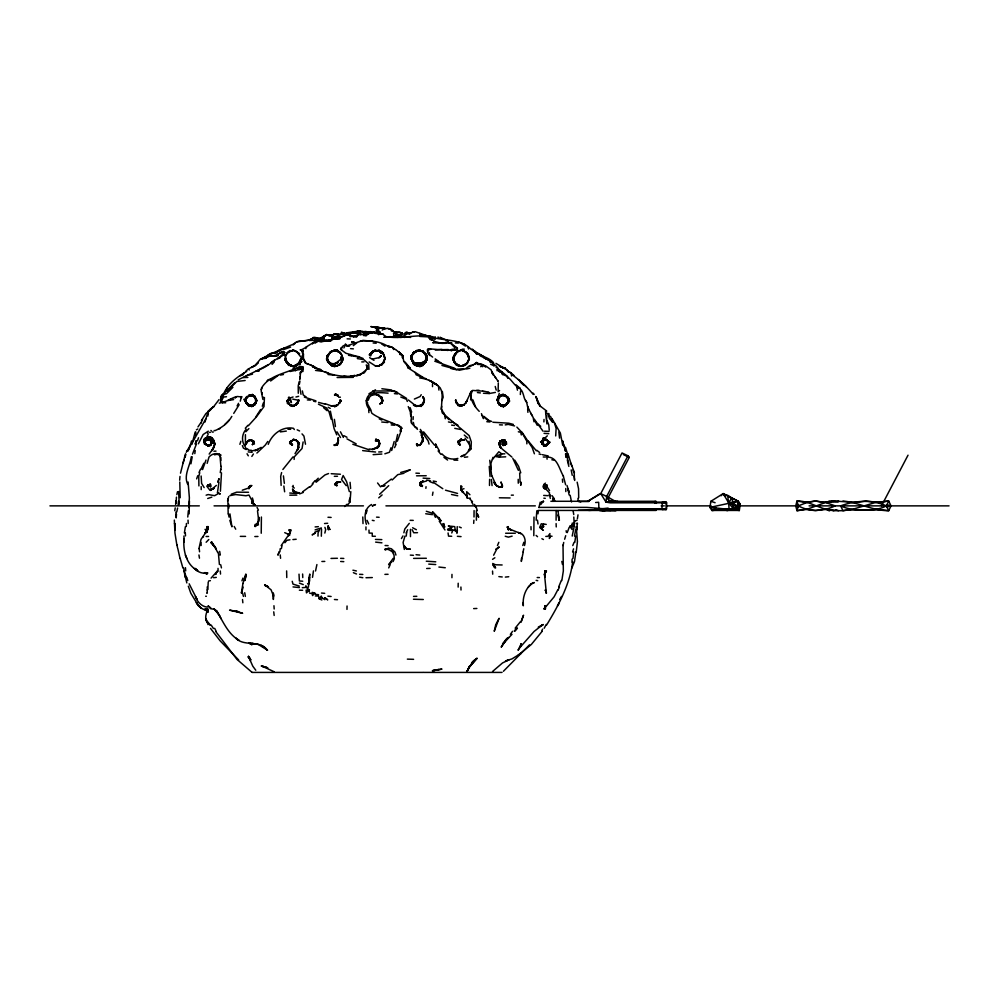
<?xml version="1.0" encoding="UTF-8"?>
<svg xmlns="http://www.w3.org/2000/svg" width="999" height="999" viewBox="0 0 999 999"><rect width="100%" height="100%" fill="white"/><g stroke="black" fill="none" stroke-linecap="round" stroke-linejoin="round"><path stroke-width="1.5" d="M378.109 327.572L377.023 327.385L378.421 329.52L377.797 330.844L378.796 330.407L378.421 329.52L375.661 327.285L384.965 328.309L370.841 326.586L384.952 328.359L382.217 330.082M175.899 512L176.224 517.869L176.461 514.11M189.148 513.861L189.423 500.974M384.952 328.359L384.952 329.008L387.187 328.284L389.822 328.796L393.119 330.981L389.822 328.796M489.747 460.252L491.695 475.949M281.131 485.414L280.694 476.361L281.606 472.577M521.503 558.266L521.316 561.413L523.264 551.947M523.289 602.547L523.301 605.781C522.277 596.94 526.198 585.751 534.328 582.517L530.806 583.866M201.136 476.011L201.611 483.404L204.158 487.587M220.592 398.539L221.541 395.254L223.501 393.831M556.193 510.551L556.093 520.217M178.596 491.52L179.258 504.333M427.56 351.636L427.584 349.475L427.847 353.059L429.857 355.569M520.754 482.23L520.716 485.364L520.841 482.155M565.958 456.793L565.983 453.658M300.087 378.671L300.499 372.19L302.472 369.505L302.822 366.82L299.887 366.408C287.3 373.326 269.693 374.5 261.563 387.924L261.201 391.121L262.874 399.388M302.472 369.505L302.672 371.69L302.822 366.82M458.154 587.112L458.191 583.241M367.245 365.209L367.395 368.881L359.965 374.987C344.18 378.509 326.511 374.937 313.486 366.196L305.432 363.062L304.308 359.94L303.421 359.69L303.084 356.181L303.434 359.365M417.482 429.37L411.451 423.164L411.226 414.323L408.266 406.593M451.935 577.709L451.973 574.375M207.829 589.497L208.229 582.03M231.094 521.266L231.905 526.81L229.82 520.329M432.505 386.638L432.542 383.828M220.866 460.464L220.904 457.53M346.978 609.39L347.053 605.993M575.886 551.96L574.5 561.613L571.715 568.281M183.928 536.001L184.216 542.32L183.966 539.148C182.979 550.774 186.413 565.184 197.752 570.616L194.405 568.518L197.415 570.941L195.292 568.406C197.74 572.652 203.097 573.876 207.617 572.814L204.308 573.089L207.692 573.201M317.994 536.126L318.082 532.742L319.767 529.495M397.352 441.196L401.074 430.956L400.799 428.721L402.11 428.209C393.094 421.753 381.019 420.142 371.84 413.249L370.979 410.801C366.084 407.305 364.51 399.937 368.768 395.304C374.5 391.758 381.68 392.644 388.099 393.169M474.013 516.995L474.075 510.576M179.982 476.436L179.67 480.207M284.727 532.654L287.625 533.953L288.324 536.251L290.022 533.016L290.172 529.657L290.297 533.041L289.048 529.657L290.347 532.942M176.036 503.484L176.436 497.165M273.651 593.881L273.351 599.45L273.164 592.857L273.601 596.278L271.079 589.822L264.66 584.79L268.469 586.863L264.66 585.289L267.145 586.201M401.486 354.657L398.439 351.611L402.535 355.432L403.171 358.279L402.922 355.557L399.712 354.333L399.762 352.884L396.69 350.374M534.003 517.045L533.803 535.701M286.626 570.916L286.763 577.534M413.099 419.518L413.199 416.683M546.653 418.481L546.74 416.034M493.031 457.292L490.996 463.199L490.821 469.493M571.99 562.237L572.115 559.103M287.662 399.95L287.512 403.608L287.662 400.037L288.087 403.696L287.512 400.199L289.086 404.17L287.225 400.462L289.31 404.133L292.695 406.393L289.31 404.133L286.725 400.749L289.385 404.195L292.944 405.969L289.698 404.595L293.082 405.731L296.628 404.595L293.306 405.731L296.84 404.046L293.481 405.944L296.99 403.621L293.768 406.318L299.001 400.349L297.427 403.346L298.701 400.062L297.952 403.146L298.576 399.887M520.104 482.392L519.68 473.076M261.226 533.254L261.401 517.02M294.131 459.428L294.23 456.905L302.048 448.514L303.122 441.933M574.487 479.732L574.25 473.563L573.064 469.992M186.289 526.498L186.426 523.464M285.514 355.169L285.377 360.664M543.906 421.915L544.018 419.468M578.009 514.847L577.372 518.793M578.696 497.839L578.558 488.723L577.16 482.155M498.301 382.942L498.126 391.608L499.575 390.534M187.762 517.02L188.374 510.701M410.489 536.625L410.427 529.308M489.485 485.452L489.622 479.308M217.495 492.495L220.03 493.931L217.495 492.495L218.968 482.055M563.011 544.967L563.336 570.928L561.838 580.594M207.193 531.893L207.667 526.56L207.23 531.893M476.398 520.192L476.423 510.539M508.166 401.985L508.066 397.702M302.422 353.334L303.047 350.936L300.162 349.837L301.223 349.987L303.446 354.108L303.421 359.69M346.978 345.779L349.687 345.741L347.103 345.929L345.367 344.056L346.978 345.779L354.17 343.394L354.245 342.332L351.648 341.845L354.245 342.332M473.688 523.389L473.888 520.192M461.138 456.668L464.423 455.544L471.029 448.801L471.316 441.883L469.155 435.589L442.282 412.924C439.822 404.645 444.592 395.629 440.184 387.887C435.064 382.155 427.26 378.883 419.667 377.934M666.196 509.602L661.9 508.916L662.349 502.122L666.633 502.809L666.196 509.602L598.901 509.115L598.676 502.297L595.629 502.509M508.166 402.023L507.542 396.566L508.329 399.675L507.355 397.577M536.126 520.179L536.825 510.776M572.714 561.788C569.805 584.552 558.453 605.581 546.665 624.912M298.276 393.281L298.214 385.939L299.213 381.593M520.329 394.53L520.566 391.059M242.919 583.616L241.383 593.069L243.157 587.125M175.624 504.32L175.899 500.786M240.272 401.186L241.458 396.653L239.485 396.74M219.418 564.547L218.569 555.132M577.035 529.757L576.273 526.56L577.447 541.92M492.07 485.601L491.371 479.433M279.907 551.81L280.195 548.713M300.324 374.163L300.499 372.19M441.92 365.447L459.378 370.229L465.434 368.906L469.318 365.896L472.939 365.234L476.623 362.337L477.722 364.448L482.017 364.46L486.251 366.246L491.171 369.917L492.345 373.651M178.134 504.545L178.459 501.223M188.212 450.874L189.947 445.242L191.633 444.33M544.005 487.412L544.205 485.289L545.142 488.399L543.906 485.202L546.028 488.124L546.778 487.512M573.801 517.032L574.325 525.749L572.215 536.051M336.163 485.452L336.513 482.117L335.851 485.327L337.15 482.042L335.327 485.189L337.45 482.367L340.634 481.88L337.475 482.529L334.628 484.677L337.45 482.367L340.609 482.13M574.712 480.469L574.375 478.196M312.525 577.322L313.449 570.904M406.256 536.101L406.655 532.392M188.898 507.542L189.373 497.739L188.099 482.03M185.389 526.623L184.403 532.904M309.19 591.758L309.378 589.972L306.381 587.424L305.856 585.689M425.874 488.336L426.049 486.713M456.406 352.397L453.059 358.703L453.758 356.556L453.783 361.975L453.421 358.816L454.333 362.137L452.797 358.978L456.78 365.447L454.582 362.375L457.38 365.159L455.332 363.624L460.976 366.171L457.729 365.434L461.063 366.096L464.235 365.447L461.001 366.059L457.667 365.247L460.926 366.283L455.482 363.948L457.629 365.159M227.56 501.061L228.734 496.54M569.205 527.322L567.207 532.629M493.444 363.336L493.531 362.649C488.061 356.406 478.896 356.343 473.039 350.449L484.128 356.793M576.248 551.885L577.36 542.407M179.783 482.005L180.195 497.739M198.951 548.663L201.024 539.348L207.417 530.244L204.907 533.329L207.342 529.994L208.204 526.573L206.855 531.93M220.866 469.53L221.266 466.396M576.485 529.857L576.898 526.723M573.001 558.391L573.726 551.985M426.448 360.689L426.86 355.307L426.186 361.85L426.273 354.97M576.535 529.645L577.459 523.214M194.817 453.633L195.242 450.499M575.661 536.126L574.787 542.432M191.983 443.918L195.217 432.018M394.18 441.521L391.683 450.499M411.526 422.677L411.226 420.005M409.665 334.116L405.969 332.592L408.516 333.429L415.172 331.68L426.823 335.739L432.579 338.786L432.53 336.75L419.742 334.353M555.681 435.914L556.118 428.471L554.395 422.739L551.985 418.531L552.559 422.14L549.6 418.693L547.539 413.424L545.679 413.174L546.915 423.938M456.918 533.466L457.392 530.107M195.467 435.027L195.904 432.067M261.376 358.753L269.967 356.044L275.811 355.806L281.056 352.397L284.265 352.123L284.315 354.707C275.175 358.416 268.269 366.87 258.753 369.78L238.224 379.782M549.25 430.144L548.763 424.85L546.64 419.792M479.995 355.656L492.382 362.162L494.33 364.822L494.043 365.784L490.584 364.223M359.902 331.281L362.874 331.506L362.687 332.742L363.486 331.693L365.971 331.418L368.319 332.867L370.242 332.729L370.629 331.581L368.319 332.867C359.453 330.007 349.363 332.068 340.709 334.503L337.55 334.99L333.966 334.053L331.93 335.627L328.908 335.676L329.82 334.69L332.992 334.977L333.966 334.053M402.797 356.069L402.497 357.942L402.048 354.707L400.124 353.459L399.712 354.333M537.937 513.861L538.411 510.726M220.255 472.589L220.754 469.368M315.547 570.978L316.908 564.56M574.5 536.126L575.636 529.67M207.155 463.361L208.991 457.043C211.863 453.571 217.195 452.372 220.954 455.082L220.08 456.568L220.866 466.183M709.927 507.392L710.888 501.286L723.151 493.618L738.348 501.286L740.271 504.333L739.31 510.439L711.862 510.439L709.927 507.392L738.348 501.286L739.31 510.439L709.927 507.392L715.796 507.767M735.764 504.732L737.387 507.392L733.391 508.916L711.862 510.439L733.391 508.916L739.31 510.439L737.387 507.392L738.348 501.286L723.151 493.618L721.091 495.766M192.22 456.83L190.921 463.836M174.763 510.701L175.225 507.867M227.834 498.801L228.184 513.961M262.075 392.52L261.713 394.318M543.893 488.474L544.418 485.264L543.231 487.512M245.579 577.347L245.067 580.444L245.704 574.225L245.454 577.385L246.029 574.35L243.781 580.407M453.708 356.568L453.346 358.703L454.308 355.532L452.872 358.716L458.216 350.424M304.47 361.65L303.371 358.778M432.455 495.292L432.992 492.107M524.525 545.516C526.311 540.397 524.425 533.466 518.394 532.517L520.879 533.616L508.241 528.533L511.65 530.394L507.192 527.135L508.678 529.408L507.405 526.748L508.541 529.782L508.016 526.598L508.279 529.782M538.936 507.604L540.209 502.122M246.453 396.553L245.904 403.159L246.254 397.614M245.404 434.665L245.454 445.329M321.528 529.145L321.328 536.213M290.259 397.989L289.835 400.324L291.433 402.572L290.259 397.989L293.069 396.965M305.819 348.639L306.106 347.053L317.058 340.259L315.559 342.694L313.636 342.57L312.45 343.631M223.177 402.098L220.891 401.935L220.742 399.7C221.641 406.581 233.828 395.242 238.636 396.615M563.124 545.529L563.711 542.432M299.363 384.24L299.95 381.181M457.242 526.61L457.067 531.967M508.316 399.85L507.367 403.371L508.853 400.212L507.055 403.696L509.702 400.986L503.196 407.043L505.969 404.645L502.647 406.431L505.656 404.995L502.372 405.981L505.506 405.357L498.938 404.72L505.432 405.544L502.297 405.856L505.531 405.169L502.422 406.268L507.767 403.109L505.906 404.782L509.403 400.674M340.209 399.825L339.535 403.234L340.359 399.95L339.248 403.309L340.746 400.149L338.986 403.596L341.371 400.587L337.887 404.67L334.54 406.818L337.737 404.87L334.478 406.256L337.625 405.307L331.218 405.819L324.937 403.633M206.718 413.161L207.605 412.15M574.325 525.749L569.68 526.086L572.04 529.458L572.115 525.949L575.486 520.704L577.072 520.292M281.381 548.676L281.993 545.604M279.47 357.018L279.895 357.692L277.71 358.666L279.895 357.692L284.852 352.472L283.903 352.647M301.973 358.216L302.46 355.819M180.507 473.164L185.364 454.046M426.536 360.602L427.023 358.254L425.874 361.663M441.058 409.315L441.683 406.306M410.939 357.717L413.961 352.285L411.863 355.532L411.151 358.916L411.551 355.544L411.513 358.928L411.138 356.718L413.411 362.137L411.326 358.978L413.399 361.9L416.483 363.836L413.361 362.337L419.842 363.886L413.399 362.625L419.892 363.661L416.683 363.511L423.364 362.587L420.055 363.461M200.949 423.264L202.51 419.28M453.883 356.543L453.833 360.889L453.259 358.803L454.42 362.1L453.022 358.941L456.968 365.322L454.52 362.425L457.292 365.272L454.395 362.662L460.864 366.483M207.48 413.124L208.416 412.962L208.079 413.911L208.454 411.213L213.823 406.456L219.031 399.6M332.018 338.449L333.416 336.888L339.373 336.813L336.064 336.675L332.018 338.449L331.93 335.627L326.548 334.54L324.113 336.139L322.277 338.986L324.3 337.512L318.669 340.209L309.215 340.484M495.716 624.812L494.243 631.293L499.088 618.306L496.141 623.838M223.339 394.468C227.472 384.128 237.225 376.798 246.728 371.416M397.627 434.478L395.342 444.48M367.744 400.062L368.306 397.465M497.989 398.751L499.075 396.64L498.114 403.196L497.502 399.962L498.638 403.309L497.102 400.062L501.273 406.456L498.901 403.346L501.773 406.081L498.763 403.559L501.985 405.731L498.801 404.383L502.11 405.532L498.901 403.471L501.698 406.356L497.677 401.298M176.86 494.592L177.485 491.758M176.748 512.012L177.61 508.054M300.799 358.678L300.075 362.013L300.799 358.753L299.737 362.1L297.103 365.309L299.887 362.325L296.815 365.06L300.512 362.712L293.244 366.221L296.466 365.209L294.33 366.021L299.7 362.587L296.74 365.147L299.475 362.1L297.202 365.234L300.911 359.515M315.135 340.284L315.534 338.436L314.41 337.312L319.955 338.499L323.039 337.487L324.163 338.162M290.085 533.129L290.834 529.732L289.897 533.266M341.596 356.044L340.771 359.79L341.783 356.006L340.559 359.49L334.64 364.011L337.837 362.387L334.553 363.911L337.587 362.974L331.069 364.073L334.253 364.048L328.683 362.712L331.006 363.723L327.335 359.865M189.872 447.252L191.521 440.909M302.297 355.594L303.446 354.108M341.558 347.49L340.609 349.488L342.919 346.054L345.816 344.667M221.478 472.827L220.404 491.246M188.861 449.275L189.335 447.215M523.039 551.96L523.776 548.763M324.85 533.079L325.674 529.57L324.9 527.36M185.115 457.442L185.889 454.183M399.612 334.578L405.107 333.766L405.382 332.655L406.93 332.48L409.877 333.616M482.554 391.121L472.552 390.422C468.294 397.689 474.125 406.143 479.233 411.326M191.296 456.755C190.147 465.846 183.217 475.499 187.824 484.49M183.154 463.049L183.916 460.027M251.448 367.27L254.97 365.622L258.341 362.475L255.207 365.422L251.586 367.407L255.207 365.422L260.552 358.953L265.934 358.291L266.184 357.292L269.88 355.394L274.35 355.944M327.784 355.382L326.96 358.703L327.16 355.482L327.697 362.2L327.397 355.457L326.623 358.753L330.419 351.96L327.797 355.194L330.669 352.073L334.178 350.287L330.956 351.835L337.537 350.112L334.29 350.512L337.6 350.674L340.622 352.784L334.265 350.125L337.6 350.674L340.397 352.784L342.12 355.769M403.858 532.792L404.807 528.995L409.29 523.351M191.671 443.781L205.906 418.668L208.267 411.513M205.045 422.003L205.906 418.668M349.9 498.064L349.038 501.398L349.862 502.072M218.032 482.042L218.868 478.846M544.655 573.975L545.491 570.804L544.917 577.135L544.467 573.963L546.341 593.131L545.404 589.922L546.441 593.181L545.342 590.059M371.278 332.242L372.352 333.054L373.701 332.33L375.512 332.842L376.823 331.755L376.311 330.057L378.122 332.942L378.596 331.518L380.344 332.23L378.334 332.13L378.122 332.942L368.731 332.205L365.172 333.366L368.731 332.205L374.712 332.105L378.871 333.703L382.592 333.791L385.527 336.463C399.5 339.435 413.424 334.79 427.185 336.076M363.861 333.329L363.511 334.64L358.341 334.49L353.072 336.913L356.73 336.7L358.341 334.49L357.729 331.418L360.676 333.067L360.202 334.752M199.763 472.727L198.764 476.448L198.901 485.914M299.975 376.548L299.712 379.745M390.984 447.764L389.473 452.235L384.852 453.808M427.722 350.174L427.972 349.25L430.619 348.951L447.664 350.349L457.18 349.463M521.216 643.818L520.317 647.077L518.056 650.249L521.253 643.756L520.317 647.077L534.09 631.455L542.507 624.862L538.274 627.122M196.366 444.155L192.495 454.158M209.166 454.095L213.686 447.702L211.888 450.774L214.773 444.205L213.923 447.465L214.623 444.205L213.811 440.946L214.985 444.155L211.738 437.774L213.649 440.522L210.677 437.112L213.674 439.91L207.317 436.301L207.617 435.214M304.87 361.351L305.432 363.062L308.416 364.123M226.486 396.728L223.589 397.015L221.84 400.124L222.24 402.772L220.504 400.936L224.887 392.432L234.765 382.692M564.647 539.223L565.696 535.701M400.062 431.156L400.799 428.721L401.074 430.956M226.348 390.247L227.048 387.949M369.905 355.744L371.728 352.147L369.605 355.294L372.09 352.297L375.324 350.337L372.202 352.048L375.424 350.699L382.105 351.685L378.858 350.774L382.093 352.322L378.946 350.474L381.993 352.56M499.275 393.444L497.265 399.85L498.301 396.64L497.652 399.9L498.651 403.371L497.927 401.198M241.146 397.677L241.945 396.915M572.564 552.022L573.563 548.838M366.021 513.798L367.045 510.539L366.071 510.077M239.885 444.318L240.846 441.283M262.287 406.268L263.336 402.972M382.592 333.791L381.593 333.766L383.254 334.478M198.339 443.818L203.147 434.515L208.316 431.156M217.944 482.092L219.043 478.871M522.789 545.454L523.876 542.245M261.126 389.66L262.163 387.662M558.666 586.95L561.326 580.469M196.641 478.883L197.74 475.724M205.981 460.077L202.56 469.592M402.147 332.967L399.413 332.317L402.147 332.967L401.623 334.428L399.15 336.064M197.415 440.871L198.539 437.762M293.107 486.101L293.107 485.427M344.118 333.017L341.421 332.405L344.118 333.017L346.191 335.052L346.016 333.654L356.88 332.917L346.765 332.692M397.652 337.437L398.052 336.338L395.517 335.302L398.052 336.338M400.761 430.419L401.148 427.21L397.252 424.787M300.899 361.201L299.65 364.585L301.149 361.126L298.988 364.348L301.373 361.213L298.763 364.023L301.86 361.426L292.969 368.469M451.773 532.966L452.734 530.407L448.264 530.319L451.71 527.659L448.339 525.986L454.732 526.635L455.419 531.443M241.945 580.794L242.994 578.034M252.36 444.505L254.208 441.371L252.41 444.63L253.721 441.221L252.66 444.592L253.321 441.083L253.421 444.293L252.685 440.896L254.445 443.943L252.335 440.896L250.075 439.96M441.883 400.587L443.181 397.227L442.332 391.383M404.945 536.126L403.121 542.42L404.32 549.45M246.703 397.565L245.866 399.737L246.378 403.271L245.717 399.975L246.741 403.471L245.417 400.237L247.115 403.808L244.98 400.736L248.252 404.932L245.542 402.235L251.785 406.68L245.717 402.435L248.464 405.806L243.793 399.325M245.604 377.322L246.129 376.024M493.631 555.207L496.753 549.15L499.225 546.928L495.729 549.225M572.764 545.541L574.075 542.345M272.839 352.697L264.248 357.417L267.233 356.493L267.807 355.082L270.629 353.484L277.16 352.51L273.751 353.009M268.232 444.368C271.94 434.165 282.455 426.024 293.494 428.309L294.318 429.533M497.465 545.591L498.838 542.307M521.166 621.915L523.526 615.209L521.066 621.79M541.72 631.143L542.569 629.145M257.592 523.813L255.145 526.623L258.828 520.679L257.754 523.613L258.891 517.207L258.641 520.279L257.505 510.814M368.331 399.962L369.593 397.015L372.152 394.855M250.324 485.539L248.913 488.836L250.612 485.502M186.276 452.297L188.461 448.426M557.629 590.134L554.12 596.815L543.918 609.14L545.741 605.756L544.78 608.853L545.529 605.656L545.117 608.866L544.967 605.631L545.479 608.94L544.954 606.743M416.795 363.711L423.564 362.237L420.242 363.549L423.514 362.162L425.949 359.528L426.598 355.956L426.548 359.315L425.474 353.421L426.398 355.482L423.863 352.135L426.561 355.045L423.588 352.01L420.055 350.537L423.201 351.074L416.658 350.424L423.164 351.423L419.992 350.499L423.389 352.197L426.049 355.169L423.663 352.222L427.272 358.516L425.836 361.863L426.748 358.504L426.211 355.357L426.923 357.467M197.964 426.91L201.024 422.49M200.899 469.468L203.821 463.274M393.082 561.538L394.318 558.778L394.006 555.032L392.12 551.51L388.361 549.462M199.013 472.539L200.424 469.38M539.959 526.748L541.296 523.788L546.228 524.4M326.96 357.417L330.444 352.098L327.909 354.995L330.744 352.048L334.166 350.499L337.487 350.537L331.006 351.261M370.691 355.831L372.015 352.797L375.05 350.574L372.015 352.123L375.187 350.711L378.758 350.649L375.349 350.512L378.846 350.874L380.731 352.098M406.168 532.991L407.642 529.745M507.042 403.658L508.678 400.062L507.455 403.321L508.391 399.875L507.892 403.121L508.279 399.762L507.292 396.578M388.711 567.907L390.172 564.697M247.128 396.478L245.692 399.612L247.914 396.491L245.105 398.726L250.274 395.229M469.518 666.233L467.145 671.365L469.493 666.308L467.07 671.316L471.84 663.324L476.998 658.266L469.955 666.408M558.004 590.222L559.452 587.062M242.682 583.553L243.981 580.731M427.285 358.541L423.289 364.822L425.924 361.975L420.055 366.608L423.189 364.935L416.683 366.233L423.176 365.372L416.62 365.809L419.78 366.521L413.324 364.173L416.433 365.584L413.124 363.062L416.271 365.696L413.161 362.862L411.276 359.165L413.012 362.724L411.151 355.557L411.126 358.878L411.75 355.544L413.574 352.597L411.576 355.656L413.486 352.784L416.483 350.874L413.174 352.672L419.98 350.075L413.748 352.797L416.87 350.749L411.863 355.532M251.611 367.295L248.439 368.931L249.3 369.967M217.183 571.153L215.597 574.45L217.07 571.403L211.089 578.109M394.53 447.652L396.066 444.455M505.107 640.559L507.13 638.361L501.198 647.165L507.042 638.349M600.074 493.618L587.812 501.286L600.736 493.618L622.04 452.959L627.959 455.794L606.655 496.453L606.018 502.122L610.314 502.809L666.633 502.809M609.727 502.297L607.966 498.064L629.27 457.405L627.959 455.794M881.48 505.869L908.029 455.182M341.134 362.887L343.107 359.165L341.134 362.887L337.849 365.609L340.859 364.036L334.428 366.608L337.55 365.784L331.081 365.509L334.203 366.196L330.981 365.072L334.116 366.483L328.047 362.237L330.881 364.922L326.436 358.941L328.246 362.325L327.135 358.791L328.309 362.212L327.285 359.952M281.156 545.654L287.35 536.775M544.193 628.259L546.253 624.4M393.206 558.341L388.611 564.76L391.733 561.925M259.64 369.767L258.828 371.253L256.868 371.228M237.1 405.919L238.536 403.309M540.759 504.57L543.131 501.198L541.221 502.634M283.304 353.346L282.804 351.361L282.904 353.122L281.056 352.397L283.266 351.71M401.436 538.561L402.972 535.926M246.029 444.168L248.002 440.834L245.804 443.868L248.301 440.896L251.785 439.747L248.514 440.721L251.935 440.209L248.813 440.01L252.135 440.721L250.012 439.91M430.844 349.263L427.609 349.862L427.972 349.25M497.702 380.569L498.114 381.418L494.942 376.586M544.43 574.3L546.49 570.904L544.58 574.063M559.665 599.537L561.538 596.415M343.868 347.964L344.967 346.116M432.579 338.786L435.227 336.8M421.228 394.705L420.117 396.528L414.373 399.063M285.964 355.394L287.662 352.635L285.102 355.632M260.614 409.565L256.019 416.67M210.614 444.393L212.6 441.233L210.664 444.505L211.301 441.046L211.326 444.293L211.064 441.009L211.526 443.131L210.889 440.946L212.225 442.932M492.519 459.403L498.851 451.76L501.773 453.883L504.82 453.833M206.144 542.257L208.816 539.522M654.807 503.321L656.093 501.286L614.597 501.323M292.994 456.893L282.867 469.48M311.538 340.197L313.424 337.35C308.079 343.581 297.577 337.724 293.169 344.93M726.935 510.676L733.391 508.916L728.658 502.809L727.584 495.242L731.718 498.064L732.954 502.122L737.387 507.392L729.108 509.602L728.658 502.809L730.956 499.25M300.499 372.714L300.986 371.953M251.835 456.418L253.409 454.008M239.148 404.72L233.741 413.386M244.43 372.577L242.882 374.9L240.035 375.874M381.743 364.997L384.877 358.728L384.228 355.469L382.267 352.372L384.378 355.407L381.993 352.522M295.017 453.646L298.826 447.34L297.252 450.524L298.726 444.105L297.615 441.009L298.589 447.315L298.726 444.105L297.09 441.021L299.113 443.793L296.653 440.909L293.294 439.135L296.403 440.434L293.144 439.71L296.241 439.86L292.682 440.259L289.66 442.033L292.245 440.472L289.573 443.131L291.683 440.746L289.885 443.768L291.308 440.821L290.647 444.255L290.946 440.946L291.546 444.867L289.972 441.92L292.195 445.092L290.522 443.219M301.223 349.987L306.78 346.915M214.111 430.482L214.748 430.731C221.703 427.884 228.059 423.027 231.83 416.383M470.167 666.058L476.923 658.391L474.05 660.302M267.782 441.458L265.259 445.117L256.905 453.047M339.485 365.259L342.744 358.853L342.232 361.95L341.808 355.382L343.019 358.703L341.808 355.382M471.278 391.283L465.609 403.371L467.345 400.237L464.81 403.958L461.326 406.081L464.51 404.37L461.163 405.781L464.385 404.732L457.854 405.532L461.001 405.681L457.667 404.52L460.901 405.881L457.43 404.083L460.714 406.193L457.43 403.933L455.407 400.399L457.242 403.808L455.719 400.162L456.655 403.521L455.956 400L456.568 403.434M325.162 335.652L325.187 336.401L325.774 335.452M510.364 634.365L512.524 631.306M502.759 644.068L511.988 634.353M542.082 631.393L531.356 644.442L518.206 655.207L521.278 653.321M382.517 363.948L384.053 361.875L381.581 364.623L384.49 362.05L378.671 365.946L375.449 365.934L369.155 361.913M520.354 621.778L515.159 628.196M319.817 341.571L327.822 340.946L334.29 338.861L337.262 338.998L338.012 337.999L339.91 338.673L338.898 337.625L327.822 340.946L321.715 341.508L319.817 341.571L318.082 340.097L330.719 340.934L329.67 340.122L322.827 340.147L316.346 341.196L312.512 343.706M318.669 340.209L319.955 338.499L326.548 334.54M496.128 456.643L499.363 457.105L501.773 453.883L495.454 456.431M366.333 369.593L367.282 368.356L368.981 369.33L368.718 364.061L363.911 359.702L357.305 358.566M246.229 429.195C241.758 433.878 241.196 441.546 245.279 446.728M201.423 420.604L206.019 413.374M457.554 351.223L454.258 354.932M191.958 442.257L192.957 440.971M347.677 504.907L350.025 501.96L350.811 491.62M278.197 353.646L278.172 355.582L275.811 355.806L277.447 355.444M284.927 542.719L286.85 540.322L289.935 539.797M266.958 381.069L268.019 379.745L271.091 379.195M470.129 393.406L471.84 391.308M221.229 396.516L223.326 393.943M514.972 631.181L517.432 628.209M529.482 644.867L503.409 671.278M388.711 485.676L379.62 494.268M318.556 594.705L315.334 594.355L314.747 593.081L312.562 595.566L312.175 593.656L309.615 593.144M264.248 357.417L265.022 356.543M471.491 663.286L473.763 660.726L472.09 662.399M245.292 428.259L247.927 425.312M514.26 630.968L516.895 628.021M372.552 359.053L378.983 357.63L381.081 355.544L378.946 357.804L381.418 355.619M273.888 352.535L295.367 343.294M216.358 485.402L210.402 490.472L213.861 488.124L210.439 489.747L213.936 488.461L210.589 489.36L212.849 489.148M363.811 373.164L365.572 371.228M499.1 442.869L500.774 441.034L498.976 444.031L500.499 440.971L499.425 444.093L499.999 440.959L499.75 446.366L499.6 444.343L500.474 447.689L499.488 444.642L501.086 448.052L499.275 445.042L502.035 448.888L511.875 457.018M312.35 483.678L315.16 480.594M272.053 364.373L274.288 361.925M248.364 425.736L256.368 416.933L263.998 406.568L264.435 397.639L262.912 397.19M208.916 446.241L210.777 444.243L207.755 446.053L210.964 444.28L207.717 445.666L210.964 444.58L207.667 445.429L210.889 444.967L207.617 445.267L210.814 445.417L207.567 445.204L204.408 443.344L207.055 445.079L203.784 442.182M309.99 487.225L312.937 484.04M235.102 398.139L236.201 396.99M827.184 502.972L829.045 501.036L833.316 502.097M245.841 431.755L248.901 428.596M461.363 487.125L461.85 486.401L460.926 488.886L460.876 485.764L462.574 492.32L461.276 489.248L463.161 492.582L460.814 489.647L466.933 496.478M528.371 586.987L531.306 583.965M392.182 479.995L397.752 474.662L404.021 473.276M232.917 387.287L226.561 393.594L223.701 394.505M315.372 481.131L318.269 478.209M218.544 493.456L214.623 495.679L208.179 494.555L206.131 495.179M499.35 442.707L501.535 440.522L499.85 441.458L502.909 439.985L501.86 440.484L505.319 440.059L502.147 440.259L505.344 441.258L502.222 439.922L505.082 441.371L506.668 444.155L504.895 441.034L506.056 444.193L505.157 441.046L505.606 444.28L502.435 444.867L505.869 443.481L503.209 445.629L506.555 442.27L504.383 444.905L506.206 441.745L504.832 444.655L505.494 441.196L505.606 444.28L502.247 444.38L505.407 444.567L501.96 443.756L505.232 444.742L501.998 442.345L505.094 444.792L502.46 441.895L505.132 444.88M224.7 424.637L229.37 419.967M454.395 354.77L458.716 350.686L455.432 353.159L461.251 350L458.141 351.136L461.226 350.374L464.61 351.298L461.476 349.9L467.919 353.846L465.097 351.523L468.032 354.633L466.258 352.272L469.168 358.554L468.156 355.169L468.856 358.629L468.481 355.407L468.806 358.678L467.757 362.088L469.43 358.953L465.134 365.422L467.532 362.5L464.71 365.222L467.582 362.962L461.151 366.283L464.41 365.334L461.063 366.096L457.779 365.597M316.059 482.28L324.975 474.937L328.559 473.551M227.123 391.133L236.8 381.468L245.142 380.494M544.954 439.061L542.007 443.007L542.719 441.009L541.982 444.193L543.281 437.824L542.345 444.318L542.082 441.133L543.843 437.937L542.332 441.034L542.482 444.343L542.032 441.171L542.919 444.53L541.695 441.296L543.256 444.617L541.196 441.408L543.356 444.53L540.559 441.633L546.391 446.091L543.269 444.405L546.54 445.367L544.368 445.192M287.6 352.922L290.085 350.487L287.213 352.834L293.169 350.299L290.022 350.999L293.144 350.512L296.428 351.461L293.107 349.925L299.663 353.896L296.666 351.66L301.099 357.342M344.68 506.543L347.003 504.27M391.383 479.058L381.793 486.388L385.027 485.477L381.78 486.063M372.015 352.797L374.987 349.95M422.689 481.081L419.93 485.514L420.966 482.28L420.342 485.626L420.542 482.317L420.704 485.776L420.079 482.529L421.141 485.939M544.979 438.998L543.244 440.659L545.292 439.298M505.931 369.28L508.216 370.879M309.303 486.875L302.622 491.808M422.577 481.156L420.666 482.929L423.439 481.156L420.217 482.692L426.473 481.031M207.917 411.551L210.514 410.052L208.242 411.251M378.708 497.877L382.118 494.917M248.589 488.186L251.598 485.626L248.689 487.987L242.27 490.222M245.891 371.041L248.439 368.931M501.298 395.242L497.677 398.613L499.075 396.64L496.99 399.787L502.297 394.405L499.113 396.965L502.26 395.104L505.594 395.304L499.05 396.528L502.26 395.104L505.794 395.841L503.821 394.867L509.028 398.601L506.331 396.366L508.728 399.275L507.442 397.452M520.566 653.621L511.988 658.89L505.531 660.976L508.891 659.902L502.534 662.936L492.532 671.515M382.205 402.11L379.745 404.133L383.004 400.624L381.268 403.434L382.629 400.187L381.743 403.209L382.355 399.962L381.518 396.69L382.267 403.072L381.006 396.803L382.679 399.975L378.471 394.967L381.143 397.252L375.524 394.006L378.621 395.104L375.512 394.493M547.29 435.839L541.67 441.133L544.243 438.124L542.12 441.133L542.632 444.48L541.995 442.357M371.553 504.507C364.298 508.366 364.086 517.37 366.396 524.275M543.681 484.54L545.429 483.129M357.58 331.631L358.479 330.894L349.95 333.516M255.145 526.098L258.029 523.788L255.232 525.736M206.643 593.194L207.293 593.169L207.168 589.909M407.804 333.316L402.522 337.1M270.604 380.981L277.797 375.724M353.309 345.629L356.705 342.994M471.029 448.801L468.344 450.899L469.992 447.877L469.055 441.196M365.896 335.776L365.771 334.515L369.006 333.429L363.873 335.701L365.497 334.515L365.896 335.776L369.018 333.366L371.703 332.867M271.191 362.475L274.475 360.04M375.512 333.404L376.336 332.792L377.26 333.903L376.935 333.079L375.512 333.404L373.638 332.28M266.184 357.292L264.772 358.329L265.122 357.667L265.934 358.291M501.236 395.204L499.15 396.728L502.297 394.942L500.099 395.816L502.247 395.167L505.606 395.866L502.572 394.705L505.794 396.141L502.984 394.18L509.228 399.263L506.418 396.453L508.329 399.675L507.679 397.59M368.943 393.793L375.474 389.81M544.355 485.714L547.152 484.927L543.493 485.714L544.967 488.823L544.205 485.289M453.096 349.712L451.398 350.861L450.237 349.975M492.544 559.315L494.88 557.754M207.692 498.501L211.825 497.152M248.614 487.574L251.748 485.502L248.589 486.825M207.58 485.526L210.502 484.04L207.617 485.489L210.702 484.64L208.204 485.264M354.058 375.911L354.87 375.374L350.199 376.361M405.082 472.315L410.289 469.78L400.699 472.465M445.629 343.281L441.895 343.356L434.965 341.608L432.729 342.757L445.629 343.281L447.902 341.92L448.326 343.156L451.111 343.406L457.517 348.414L456.58 347.889M279.857 353.459L281.056 352.397M254.957 524.637L255.682 524.188M315.247 532.966L312.125 534.915L315.197 533.016M320.08 339.273L322.927 337.5M280.682 350.1L284.515 347.752M332.38 339.298L336.588 338.399L337.262 338.998L347.053 334.69L356.73 336.7M267.869 364.897L258.753 369.78M281.293 355.894L281.431 355.194M196.391 429.832L197.79 428.996M470.142 365.996L472.702 365.085M576.148 523.663L576.835 523.264M480.669 366.695L482.692 365.509L482.654 366.72L481.293 365.234L483.641 365.447L485.701 367.12M540.447 528.421L543.881 526.398L540.958 528.359L543.756 524.288L541.196 527.372M346.016 333.654L344.106 334.765L344.243 332.667M545.317 439.198L543.331 440.347L546.853 439.935L543.931 439.148L547.165 440.334L544.418 438.636L549.413 442.594L544.842 437.824M323.152 340.696L324.513 340.347L321.715 341.508L319.518 340.684L315.559 342.694M354.17 343.394L363.037 340.372L372.852 341.296M261.164 447.377L254.87 450.736L258.092 449.475L251.473 451.024M467.47 363.424L461.001 366.059M461.113 456.431L464.485 454.557M302.023 351.486L303.047 350.936M231.268 494.193L236.651 492.17L248.539 492.27M369.193 333.254L370.242 332.729M283.416 349.625L290.634 347.065M208.554 581.031L210.389 580.669M325.312 341.171L326.785 340.459M383.741 337.325L385.527 336.463M250.337 395.129L248.276 396.103L251.623 395.092L248.501 395.641L255.207 396.403L248.714 395.179M314.635 532.342L318.281 530.694M372.377 505.919L375.487 504.595L372.39 505.806M299.338 369.555L302.697 368.144L296.99 368.394L299.338 369.555L290.01 371.491M221.041 397.028L220.592 397.49M502.634 485.914L499.213 487.325L502.472 486.438L499.05 487.037L495.904 485.177L498.963 486.913L502.31 486.988L499.05 487.037L496.403 485.327L494.205 482.292L496.191 485.502L491.908 475.824M474.4 364.173L476.573 362.949L482.017 364.46M186.875 450.911L187.999 450.462M299.663 493.868L303.234 492.47M321.391 527.934L315.11 529.882M324.85 599.662L321.84 597.677L319.131 598.726L318.594 596.028L315.359 595.991M310.19 339.41L312.625 338.499L319.955 338.499M447.564 529.22L451.71 527.659M255.781 371.228L258.154 370.354M324.113 336.139L325.587 335.614M798.451 504.882L795.716 505.869L797.002 510.689L807.13 509.278L825.574 502.447L833.865 501.036L856.043 502.447L865.846 501.036L878.92 502.447L888.71 501.036L891.046 505.869L888.71 510.689C872.776 510.839 858.628 502.36 842.969 501.036M570.466 526.798L572.177 524.687L572.115 525.949L572.24 523.139L574.3 523.451M218.506 429.095L220.18 428.521M331.693 339.435L328.159 340.372L330.719 340.934M427.609 349.862L429.408 349.3M246.953 375.499L252.51 374.15M454.17 349.875L457.33 349.563M281.905 348.751L277.909 350.949L279.995 352.31M496.091 367.232L501.648 371.603L501.398 372.34L499.05 371.403L501.398 372.34L502.597 374.513C510.439 376.198 512.949 385.152 519.83 388.524C524.275 392.095 523.064 398.526 526.723 402.41L527.647 407.105L537.225 425.299M549.038 431.418L544.517 431.193M229.895 495.629L235.602 494.555L245.966 495.754L248.951 495.042L254.233 504.645M388.161 548.826L384.952 549.762L388.149 548.951L384.952 549.063L388.161 549.438M378.534 439.997L375.387 440.909L378.621 440.359L375.524 440.097L378.671 441.183L375.761 439.036L378.534 441.221L380.107 444.105L378.833 441.108L379.245 444.443L379.258 441.196L379.033 444.705L377.51 447.952L379.071 444.992L376.673 448.126L379.533 445.379L376.186 448.164L372.54 449.6L378.796 446.653L372.39 449.213L369.205 449.051M840.634 505.869C855.381 500.462 871.802 499.363 886.388 505.869L888.71 510.689C872.739 508.091 856.093 513.149 840.634 505.869L842.969 510.689C857.529 507.967 872.527 513.236 886.388 505.869L888.71 501.036L875.636 502.447L852.759 509.278L842.969 510.689L833.865 510.689L823.738 509.278L815.434 510.689L805.306 509.278L797.002 510.689L798.301 505.869L797.002 501.036C810.976 500.499 822.864 512.137 836.675 509.977M887 507.005L891.046 505.869L887 504.72M339.548 334.503L342.245 333.753M379.745 334.153L381.78 333.591M463.111 488.961L463.986 488.723M328.147 526.248L329.845 529.495L328.147 526.248L328.409 529.857L328.084 525.973M336.588 338.399L339.498 337.625M297.003 341.82L308.803 340.234M512.125 536.151L508.366 537.137L505.219 536.251M295.954 397.003L298.639 396.303M466.67 368.968L469.892 368.181M829.57 502.097L833.84 501.036L838.099 502.097M834.365 502.097L838.623 501.036M827.184 508.753L829.045 510.689L831.892 509.977M332.055 351.011L337.462 350.949L335.352 350.262L340.222 352.834M296.528 365.297L293.144 366.084L289.822 365.447L293.057 366.183L287.637 363.823M546.403 411.051L545.529 411.351L545.854 413.798M373.127 454.645L381.843 454.058M302.672 340.834L304.732 340.784M255.107 525.536L258.479 524.837M372.402 395.154L375.462 394.53M214.46 454.82L217.245 454.258L219.905 455.457L220.08 456.568M338.898 337.625L347.053 334.69L346.316 334.44L349.163 335.202L350.149 336.713L352.048 336.276L349.238 334.765L347.265 334.89M510.102 497.952L499.375 497.789M492.382 362.162L489.697 361.85M293.157 366.146L296.366 365.534L293.082 366.096L289.822 365.222L293.007 366.296L286.688 362.762L289.485 364.972L286.638 362.063L289.023 365.097L285.177 359.665L288.836 365.484L285.239 359.677M375.512 332.842L376.511 332.655M537.962 510.439L588.773 510.439L605.357 509.44L594.318 509.44L603.858 510.676L608.229 509.902M230.12 399.425L232.73 398.951M463.586 368.718L457.405 369.155M505.232 424.912L508.216 424.363L514.597 425.924M435.264 350.05L441.371 349.325L443.406 350.075M359.965 374.987L356.506 375.587L363.361 372.977L362.774 372.752M280.444 375.05L283.429 374.538M405.107 333.766L407.505 333.366L407.192 332.23L405.382 332.655M227.997 400.512L233.641 399.6M286.326 431.081L280.319 431.905M441.895 343.356L447.977 342.332L451.111 343.406M475.462 363.686L476.948 363.449M661.9 502.809L666.196 502.122L666.633 508.916L662.349 509.602M725.224 495.042L723.151 493.618L728.658 502.809L738.348 501.286M213.536 577.684L216.284 577.397M483.441 393.269L489.123 393.531L495.392 392.407M441.883 349.687L448.339 349.563M833.865 501.036L823.738 502.447L815.434 501.036L805.306 502.447L797.002 501.036L795.716 505.869L798.451 506.843M464.448 457.292L467.732 456.893M337.262 338.998L339.91 338.673M408.516 333.429L411.014 333.117M548.801 433.703L544.055 433.341M287.625 533.953L289.485 533.741L289.76 535.177M212.213 432.105L213.374 431.98M590.584 510.252L593.418 509.927L578.334 510.252M598.901 509.115L608.141 508.079M505.344 577.097L508.741 576.723M457.867 458.416C452.048 460.064 445.941 458.566 441.933 453.858M360.452 340.984C369.992 340.422 380.07 341.159 388.261 346.541L391.983 347.177L396.316 350.162M209.241 432.43L210.414 432.317M328.908 335.676L331.93 335.627M327.41 335.127L333.828 335.027M292.919 539.572L296.179 539.26M451.71 349.363L454.782 349.076M499.363 457.105L505.706 456.818M470.179 365.559L470.966 365.497M384.965 337.225L393.981 337.1L395.754 335.864L390.709 337.125L390.122 336.526M324.55 523.526L327.684 523.276M315.122 526.923L318.356 526.66M336.825 394.817L334.465 395.005L338.162 395.192L334.677 394.717L338.336 396.203L335.302 393.656L338.411 396.353M243.194 377.56L247.877 377.435M296.84 495.129L289.785 495.192M302.297 587.699L308.404 587.175L309.765 574.038L308.541 583.891L309.515 577.247L309.628 580.644L308.716 584.078L307.567 583.778M340.884 348.239L341.558 350.012L345.829 353.221L359.34 357.055L348.514 355.307M413.623 558.391L426.348 558.279M502.135 564.972L495.566 564.785L492.682 563.486M378.708 451.985L381.905 451.798M609.228 501.648L615.259 501.286L608.541 497.502M267.233 356.493L269.355 356.368M464.26 439.847L461.051 439.735L464.248 439.835L457.904 441.233L461.388 439.448L458.878 441.62L461.401 438.698L458.366 444.193L459.315 441.021L458.803 444.268L459.065 440.984L459.165 444.443L458.691 441.108L459.59 444.755L457.979 441.645L460.114 445.03L458.454 442.807M353.346 377.372L337.1 377.522M448.264 530.319L455.232 529.957M611.263 510.164L588.911 510.252M613.274 501.523L617.632 501.323M240.309 536.376L245.567 536.388M419.88 336.438L428.833 336.9L434.965 341.608M202.722 536.9L203.521 536.863M455.457 349.475L457.23 349.4L457.018 348.526M473.651 608.603L476.873 608.466M213.848 451.198L215.996 451.123M594.767 510.164L599.375 510.002M361.763 361.925L363.998 361.85M331.006 558.429L337.425 558.279M365.996 577.734L372.315 577.559M426.673 568.506L430.07 568.394M545.791 536.413L547.952 536.351L549.912 533.578L549.35 538.498L550.724 536.176L552.072 536.238M321.89 561.488L324.787 561.413M225.687 402.784L221.79 402.747M384.915 574.375L388.074 574.3M599.787 510.676L615.259 510.439M413.536 596.391L416.82 596.316M588.773 510.439L616.233 510.439L610.389 509.965M416.546 475.824L426.211 475.736M511.301 495.167L513.374 495.129M599.45 510.089L616.233 510.439M254.832 536.538L257.967 536.475M462.175 349.188L464.31 349.151M331.181 473.701L340.384 474.25M334.328 476.323L337.5 476.273M206.094 536.488L208.541 536.463M296.303 493.456L289.772 493.031M338.673 397.215L340.384 397.202M468.269 498.201L470.392 498.189M550.861 501.286L588.773 501.286M578.196 501.473L588.911 501.473M666.196 502.122L606.018 502.122L600.736 493.618L606.655 496.453L607.966 498.064M49.95 505.869L199.325 505.869M214.061 505.869L363.436 505.869M385.939 505.869L535.314 505.869M661.163 505.869L664.273 505.869M666.483 505.869L711.151 505.869M740.084 505.869L799.425 505.869M809.078 505.869L949.05 505.869M539.11 507.392L586.85 507.392L605.581 508.916L661.9 508.916M604.02 510.402L656.093 510.439M252.11 672.414L422.952 672.414M423.389 672.414L502.022 672.414M544.418 445.104L546.665 445.117L543.419 445.517L546.853 444.88L543.593 445.979L549.974 442.295L547.14 444.605L549.575 441.695L547.315 444.567L548.513 441.146L547.639 444.443L547.764 440.896L548.301 443.069M375.587 452.023L362.649 450.611M374.325 393.181L372.827 390.971L394.617 390.971L406.643 398.451M375.374 536.276L372.265 536.251L372.252 533.166L369.093 533.054L368.981 530.069M375.661 327.285L382.242 328.284M413.461 599.238L423.289 599.512M476.71 390.272L479.058 390.309M410.089 520.329L413.249 520.392M435.764 561.813L426.298 561.213M432.53 336.75L434.565 337.887C446.74 340.809 462.075 339.56 471.166 349.425L474.95 351.111L476.623 354.32M543.231 456.993L545.454 457.043M453.971 460.114L457.779 460.189M299.425 492.707L296.241 492.632L299.45 493.206L292.982 491.096L295.766 492.37L292.595 489.41L294.193 492.457L292.52 489.085M609.115 501.148L615.259 501.286L609.552 501.161M537.2 577.522L539.423 577.572M315.547 370.417L322.577 371.291M381.743 422.028L387.924 422.552M299.375 590.184L302.622 590.272M381.818 539.622L375.449 539.41M407.355 659.128L413.598 659.328M248.951 643.019L251.973 644.755L248.876 643.006L258.266 644.43L267.557 650.199L264.248 647.427L267.382 650.287C259.728 639.21 244.368 647.265 235.677 638.049L238.961 640.272C228.259 634.178 223.501 622.277 217.37 612.262L219.593 615.534L214.023 608.94L217.47 611.675L214.086 609.053M347.115 338.848L350.349 338.961M340.609 558.341L343.793 558.453M499.5 424.837L502.46 424.95M287.899 429.208L290.647 429.295M423.089 478.134L429.795 478.546M205.657 596.253L206.368 596.278M455.307 342.957L458.429 343.069M207.78 485.302L210.826 485.427L207.767 485.227L210.876 486.201L207.867 485.189L210.727 486.888L208.017 485.239M428.771 564.11L435.714 564.547M385.09 545.516L388.099 545.641M451.698 536.276L448.551 536.138L448.064 532.966M445.404 342.382L451.748 342.744M391.983 347.177L389.535 346.403M415.884 473.151L419.393 473.326M548.214 495.691L543.681 495.417M359.59 574.313L362.812 574.475M327.984 517.27L331.119 517.432M482.942 390.971L488.961 392.332M417.507 532.667L413.748 532.754L412.112 529.657M340.659 561.475L343.793 561.65M307.355 399.925L310.464 400.099M293.032 586.913L299.425 587.574M196.241 602.647L198.252 605.494L190.821 593.231L188.324 586.188M376.548 517.145L379.145 517.295M410.327 555.119L413.424 555.319M548.089 457.13C557.554 457.367 559.378 469.73 563.436 476.148M248.326 450.124L251.523 450.337M412.587 332.018L414.398 332.143M425.237 335.639L429.707 335.939L434.802 338.973L434.565 337.887M334.428 599.5L337.5 599.7M515.297 533.241L505.644 533.241M302.734 581.218L299.388 580.981L299.013 574.15M219.243 403.047L220.217 403.121M445.267 567.744L438.898 567.045M381.868 388.736L391.658 389.997M391.233 424.962L394.73 425.237M274.9 355.332L277.085 355.494M350.549 348.626L353.396 348.863M486.813 421.703L489.947 421.965M457.38 536.301L461.051 536.613M373.114 342.969L376.211 343.231M407.093 548.863L410.364 549.138L406.855 548.676L403.846 546.353M321.491 593.056L324.687 593.344M416.046 554.707L419.78 555.057M298.364 400.224L292.757 399.138M454.77 428.359L460.889 429.508M542.395 454.67L548.226 455.981M334.378 375.237L327.972 374.475M327.872 596.166L331.106 596.49M425.711 513.761L432.455 514.647M394.405 393.618L397.502 393.943M248.202 451.898L252.135 452.322M543.843 498.189L545.267 498.339M498.876 576.61L502.222 576.972M375.636 542.12L381.93 542.832M451.623 425.137L454.508 425.462M445.167 350.037L447.664 350.349M598.676 509.965L604.495 510.676M477.422 392.545L480.382 392.919M419.742 445.192L416.608 444.805L419.905 444.955L416.758 445.292L420.079 444.742L416.933 445.804L420.329 444.455L422.727 441.521L420.417 444.555L423.401 438.049L422.552 441.208L422.802 437.949L421.453 434.84L422.939 441.108L422.802 437.949L421.253 434.89M507.48 371.541L511.038 372.727L511.6 376.011M388.261 346.541L390.659 346.865L387.899 346.041M410.614 337.437L406.106 336.813L404.607 337.45L403.871 336.713M551.835 459.79L553.871 460.077M397.09 392.245L392.095 390.946M485.264 358.529L488.336 358.978M343.856 376.198L346.865 376.648M333.941 444.93L337.487 444.83L334.353 445.129L337.55 444.255L338.186 441.358L336.775 444.48L338.399 441.808L334.84 445.591L337.562 443.743L334.515 445.317L337.55 444.255L338.311 437.937L338.399 441.071L337.974 437.937M359.59 577.16L362.812 577.697M381.705 352.61L383.516 353.022M450.886 368.494L456.618 369.792M282.942 352.285L284.59 352.56M607.941 509.952L610.614 510.402L598.239 510.052M213.199 609.128L210.552 608.691L208.079 605.844L210.801 607.879M492.919 422.252L508.703 423.201L513.299 424.4M370.804 332.105L371.603 332.255M457.742 495.791L451.523 494.493M252.135 643.393L255.357 643.98M426.61 480.144L430.532 480.869M518.331 431.793L520.729 432.255L521.303 434.952M536.126 580.369L537.749 580.681M484.303 358.216L485.626 358.466L484.94 357.729M481.805 355.794L475.012 351.96M372.29 520.317L374.126 520.691M433.216 481.019L436.363 481.668M448.214 340.796L439.972 337.3L441.558 338.424M539.073 454.021L540.958 454.408M448.439 421.928L451.398 422.552M369.18 449.812L352.809 444.243M268.968 355.831L269.967 356.044L269.88 355.394M267.819 667.832L261.313 666.096L266.708 667.332M394.106 336.888L393.519 333.117L404.607 336.85M352.922 570.204L356.381 570.953M416.383 529.72L412.599 527.747M404.058 361.8L406.531 364.223L408.017 367.844L410.252 368.356M302.797 369.118L299.9 368.456L299.887 366.408M426.323 511.276L432.455 513.224M388.161 548.039L391.408 548.776L394.955 552.01L395.941 555.082M238.424 611.75L236.151 611.238L242.645 613.299L229.583 610.139L238.461 611.675M207.305 607.13C201.536 606.618 197.278 601.76 195.429 596.578L197.178 599.687L189.148 583.803M509.078 372.265L511.038 372.727M340.709 334.503L335.364 333.966L338.186 333.903L337.55 334.99L339.373 336.813M313.611 401.198L315.759 401.71M835.776 509.977L838.623 510.689M833.84 510.689L828.159 509.278L829.045 510.689M601.111 509.977L603.933 510.689M505.069 368.119L502.547 367.482L505.069 368.119L505.581 369.318M315.909 400.849L304.333 397.103M324.975 404.096L318.594 402.41M387.999 328.671L390.884 329.408M418.656 444.917L416.496 444.355L419.58 445.454L416.458 443.943L418.444 445.042M312.163 592.382L314.747 593.081M375.349 332.679L378.871 333.703M549.537 490.571L546.79 486.413L543.618 485.477L546.628 485.589L543.493 485.714L545.429 489.148L543.244 486.263L549.637 493.044M457.542 493.419L445.504 490.197M454.782 368.306L434.827 361.226L437.737 360.876L441.546 363.261M318.431 404.195L326.523 407.917L328.946 411.588L331.168 419.23M373.501 326.935L378.421 329.52M400.799 397.053L406.531 399.313L407.292 401.461M391.034 423.189L394.43 424.263M264.623 666.895L261.476 665.883L274.288 671.827M429.707 339.373L432.267 340.184L431.331 337.749L428.608 337.774L430.994 338.162L432.267 340.184M458.591 342.058L464.972 344.493M577.934 501.036L580.769 501.985M207.317 436.301L210.577 437.4L207.255 437.038L210.502 436.813L203.983 439.285L206.293 437.762L203.634 440.709L205.532 437.849L204.42 441.233L205.806 444.742L204.233 441.87L206.593 445.042L204.72 443.131M437.412 385.177L429.008 380.244M710.888 501.286L715.109 502.709M363.099 358.466L358.004 356.468M391.346 330.869L397.889 332.754L398.626 331.968L395.317 332.317L396.203 334.615M546.79 486.413L543.831 485.364L546.028 488.124M729.507 497.265L731.718 498.064M491.645 421.441L488.923 420.442L483.966 416.421M508.141 371.203L505.731 369.043L499.363 366.183L505.107 368.306M476.998 353.384L479.932 354.508M299.413 583.116L303.259 584.59M426.411 378.896L416.171 374.837L415.172 372.452L408.017 367.844M429.882 481.655L433.116 482.967M432.167 337.562L435.552 338.948M309.99 364.573L317.757 369.031M353.384 572.677L356.518 573.988M459.228 526.923L461.251 527.784M373.976 360.339L369.655 357.679M428.983 354.195L432.642 357.13M325 371.665L328.184 373.064M502.759 367.445L495.966 363.374M299.288 586.088L292.969 584.103L292.232 581.293M453.509 345.904L455.994 347.227M379.208 418.868L381.83 420.067M321.878 599.987L319.131 598.726L321.316 596.041L321.84 597.677M435.389 359.79L437.737 360.876L435.239 358.878M511.863 374.475C519.517 380.244 527.31 387.075 533.266 394.455M359.603 330.831L360.701 331.343M271.616 355.357L272.302 355.681M362.874 331.506L364.847 332.455L363.486 331.693M623.351 454.57L629.27 457.405M358.316 331.943L360.676 333.067M297.178 429.82L299.588 430.969M346.953 438.848L356.206 443.893M433.441 482.38L442.794 488.711M541.883 538.736L543.431 539.51M245.429 447.927L247.902 449.15M201.473 608.329L198.751 605.881L201.473 608.329L207.567 611.226L206.606 609.402L207.892 612.25L206.88 609.415L207.73 612.225L207.43 608.891L207.005 612.087L207.767 609.053L206.855 612.112L207.929 609.128C206.156 613.224 204.445 617.969 206.93 622.177L205.981 618.556L208.017 624.625M343.868 435.689L346.978 437.275M728.658 502.809L737.387 507.392M414.56 426.548L417.008 427.834M246.116 449.538L243.444 448.114L242.37 445.591M490.621 361.838L492.295 362.724L487.662 359.378M435.139 383.753L437.849 385.614L430.569 380.931M301.498 349.588L302.859 350.324M419.705 333.416L422.864 335.127M420.517 484.627L422.589 485.801L420.429 484.378M328.221 407.267L330.219 408.404M457.954 425.249L451.785 421.516M415.172 372.452L422.939 377.335M255.007 504.895L251.686 502.797L254.832 504.807L251.611 501.96L254.408 504.757L252.123 501.448M287.587 363.786L292.944 366.521L289.585 365.06L286.501 362.212L289.373 365.272L285.19 358.541L286.488 362.038L285.577 358.441L286.001 361.813L285.302 354.682M472.077 349.026L473.426 349.925M381.518 343.843L385.015 346.178M548.951 415.559L550.749 416.77L552.559 422.14M461.188 343.244L465.434 346.104M513.898 375.437L510.714 372.602M207.567 611.226L204.62 609.165L207.093 610.951M306.331 397.127L303.234 394.942L302.36 390.884M290.659 443.344L292.57 444.705L290.647 443.081M503.109 439.972L505.082 441.371M488.499 420.891L482.067 415.522M220.504 400.936L222.24 402.172M380.731 352.023L378.846 350.661L381.168 352.984L378.921 349.962L380.956 352.972M451.211 343.781L454.807 347.727M737.836 502.547L740.271 504.333M443.956 457.38L447.602 460.052M507.529 376.473L501.648 371.603L502.597 374.513M324.862 597.727L327.734 599.875L324.925 597.714M296.528 440.821L299.488 443.094M252.035 672.364L236.963 659.377L215.934 631.768M205.419 572.739L207.18 574.1M536.813 450.299L539.61 452.485M210.901 430.457L211.563 430.969M526.461 386.95L518.444 379.533M537.812 424.026L540.709 426.311M292.407 486.563L294.28 488.049M206.88 530.731L205.12 529.333L207.355 531.418M432.717 511.975L441.133 520.804M546.74 411.089L540.471 406.268L538.124 403.296L540.447 406.468L535.701 396.516M201.086 607.966L198.314 605.694L196.853 602.672M432.505 511.825L440.509 520.616M464.273 435.052L467.807 438.062M484.103 357.167L485.626 358.466M410.452 368.231L403.696 360.889L402.535 355.432M250.499 659.215L248.364 657.354L250.349 659.165M323.551 407.629L327.048 410.701M391.258 550.511L393.344 552.372M536.126 535.414L537.524 536.7M469.917 494.73L466.695 491.733L467.207 498.201L466.496 495.005M253.009 395.267L254.895 397.015L251.96 394.955L255.107 396.89L252.31 394.305L256.243 399.862L255.444 403.271L252.784 406.356L256.593 401.336L252.41 406.206L255.282 403.534L252.185 405.831L255.519 403.871L252.11 405.582L248.788 405.669L251.823 406.081L248.626 405.082L251.823 405.981L248.664 405.457L255.357 404.545L252.11 405.582L255.357 404.158L252.272 405.569L255.519 403.546L252.41 405.906L255.319 403.296L256.119 399.85L255.107 396.628L255.906 403.109L256.094 399.787L254.695 396.728L256.318 399.775L252.934 395.242M238.661 659.989L220.092 640.784L210.514 628.408M548.526 413.486L549.313 414.21M321.653 370.479L320.417 369.318L315.047 368.107L312.887 366.196L312.675 367.17L313.773 366.683L314.685 367.757M520.254 381.98L523.826 385.314M293.831 369.031L295.629 370.766M408.354 399.962L416.683 406.543L413.536 404.77L416.633 406.106L413.499 405.257L419.855 405.956L416.67 406.256L423.239 404.37L420.167 405.931L423.414 403.683L420.442 406.243L423.251 403.446L421.054 406.543L424.4 399.95L423.539 403.284L424.188 399.85L423.126 396.615L424.2 399.8L422.752 396.728L424.475 399.8L422.739 396.928M449.026 419.642L444.98 415.696L442.095 410.102M469.83 499.038L472.49 501.648M335.202 483.628L337.075 485.452M420.329 484.615L422.265 486.538L420.454 484.415M516.033 384.827L520.104 388.286L516.745 386.863L517.457 390.172M492.732 564.997L495.641 567.919L493.518 564.835L494.705 567.757L493.518 564.622M213.774 545.392L210.851 542.432L216.271 548.901L214.186 545.654L217.532 552.11M406.531 364.223L404.97 362.337M516.883 427.11L521.89 432.43L526.798 441.146L526.86 443.856M250.349 659.053L248.376 657.005L250.212 659.028M493.656 482.417L496.403 485.327M444.967 529.982L439.21 521.116M207.28 610.976L205.432 609.003L207.268 611.038M352.847 332.367L353.858 333.454M398.826 425.349L401.498 428.371M458.529 442.707L460.352 444.705M534.502 419.53L543.069 431.231M398.801 335.177L400.462 337.025M302.023 433.903L303.933 436.063L305.507 444.23M423.588 431.843L434.59 445.242M495.429 365.159L497.852 367.957M205.07 572.539L206.468 574.138M533.091 393.131L534.19 394.405M465.059 438.211L469.23 444.143M438.099 450.949L441.009 454.433M488.099 392.282L489.123 393.531M536.326 450.774L528.321 441.096M370.866 409.865L367.257 403.459M250.225 658.94L248.414 656.718L250.849 660.002L248.451 656.443L252.784 666.171L255.781 670.254M550.824 495.904L549.288 493.981L550.299 498.364M377.572 482.992L380.619 486.875M206.743 486.063L209.665 489.935M522.065 432.305L532.205 447.577L534.39 453.783M336.963 431.793L340.497 437.537M207.505 611.126L206.169 609.303L207.417 611.238M343.381 437.425L340.459 431.818M212.163 442.882L207.867 437.712L210.702 440.796L207.705 438.573L210.851 440.547L207.667 439.135L210.839 440.122L204.408 440.347L207.605 439.622L204.533 441.071L207.63 439.298L204.895 441.358L207.492 438.698L205.232 441.283L204.458 444.218L205.257 441.083L204.945 444.28L204.895 441.009L205.17 444.28M438.474 517.445L440.796 520.754L438.573 517.569M514.697 460.102L518.593 466.296L520.766 472.777M340.072 352.734L342.02 355.544M554.395 422.739L560.352 433.029L562.737 445.367M392.507 347.677L393.768 349.563M723.151 493.618L724.862 496.166M419.955 431.456L422.14 434.727M552.185 495.729L553.983 498.439M207.23 432.555L208.292 434.178M288.261 397.914L289.835 400.324L288.986 396.89M507.954 528.284L508.678 529.408M211.201 625.087L213.449 628.533M335.489 483.616L336.875 485.776L335.851 483.541M655.132 501.286L656.418 503.321M439.385 450.849L435.601 444.193L436.288 447.327L435.739 444.143L436.163 447.327M530.694 413.224L532.442 415.971M404.37 545.829L406.343 548.963M346.253 485.689L341.533 479.508L343.156 475.549L346.616 481.743L349.35 491.658M737.799 507.967L739.31 510.439M366.196 400.562L367.682 402.972M442.769 523.738L444.717 526.91M247.053 453.758L248.289 455.819M512.799 458.316L518.369 470.329M420.317 429.395L428.159 440.921L429.046 444.093M407.018 364.897L408.141 366.82M495.804 378.259L491.733 371.428L493.094 374.987M221.191 618.756L219.443 615.646M471.491 501.735L473.051 504.408M350.711 354.558L351.336 355.644M607.941 498.713L609.877 502.122M234.203 526.473L235.714 529.195M525.699 400.374L526.723 402.41M493.394 363.636L492.832 362.55L494.043 365.784M573.663 476.186L574.15 477.135M257.08 507.504L258.429 510.152M443.781 412.962L444.567 414.51M214.66 628.321L216.346 631.643M472.939 399.925L475.524 406.88M481.443 413.648L483.354 418.631M185.377 555.157L187.013 558.553M434.19 514.785L435.427 517.357M367.033 520.329L368.706 523.863M336.725 434.827L334.116 428.658L330.382 411.163M570.928 463.261L574.462 472.752M285.452 359.353L286.501 361.675M477.335 514.235L478.658 517.22L477.435 513.948M507.067 376.611L507.829 378.371M498.039 401.223L498.988 403.471M474.55 504.433L475.811 507.405M557.767 515.072L559.353 520.292L557.929 510.601M569.18 492.032L567.819 488.711L569.143 494.967M495.229 386.463L496.216 390.109M438.062 336.95L438.461 337.962M366.208 364.947L367.395 367.969M567.919 453.671L571.803 466.158M567.032 485.514L568.955 491.883M219.43 454.183L219.905 455.457M186.426 577.522L184.141 571.228M565.496 447.34L568.406 456.793M562.649 441.133L565.322 450.462M535.963 396.778L537.05 399.775L536.475 397.59M335.714 483.491L336.476 485.639L336.089 483.379M553.858 498.389L554.882 501.273M410.114 407.617L411.675 412.075M467.769 346.628L468.581 348.976M182.892 567.981L180.157 558.366M476.286 507.43L477.297 510.551M285.314 359.365L286.089 361.713L285.314 358.241L285.364 360.602M186.726 577.322L187.775 580.544M571.191 469.917L572.227 475.324M547.489 440.784L548.201 443.032M564.123 445.167L565.471 451.398M252.397 497.952L253.371 501.236M563.261 475.861L565.634 484.815M217.869 551.985L218.781 555.157M186.813 582.917L185.352 576.735M567.32 460.027L568.843 466.383M568.806 464.11L566.321 453.808M300.999 394.293L299.638 387.05M180.02 558.453L177.847 548.726M242.657 593.256L243.419 596.428M284.628 491.783L283.828 486.001M220.704 564.722L221.441 567.882M303.109 355.519L303.309 356.368M413.349 422.377L413.898 424.875M527.934 406.518L528.546 409.328M570.154 495.279L571.565 501.96M561.825 561.426L562.487 564.472M183.541 567.719L184.253 571.041M533.379 418.793L534.015 421.803M429.345 352.585L429.545 353.571M562.874 441.208L563.061 442.145M176.923 545.379L174.962 533.129L174.338 520.079M176.948 544.83L177.572 547.964M357.729 331.418L358.341 334.49M228.446 513.923L229.046 517.107M443.893 523.526L444.543 527.085M335.439 426.523L334.378 419.355M230.894 520.242L229.945 513.886M185.115 577.122L184.178 571.103M573.126 510.876L573.751 514.547M219.668 551.336L220.304 555.032M284.365 483.341L283.429 475.886M244.73 592.732L245.342 596.403M198.938 554.982L199.463 558.191M565.509 453.908L566.083 457.392M552.622 498.364L553.084 501.411M444.892 416.171L445.279 418.756M566.146 530.694L566.408 532.405M537.462 520.167L538.011 523.976M378.334 332.13L378.708 334.752M410.377 413.149L410.826 416.346M490.034 476.61L489.235 466.446M546.678 455.831L547.102 459.19M438.586 387.275L438.923 390.085M559.565 438.124L558.853 432.067M273.738 611.825L274.163 615.446M242.507 599.537L242.857 602.772M199.226 548.588L199.55 551.785M280.232 554.932L280.569 558.291M527.647 409.428L527.909 412.35M350.075 482.33L350.599 488.536M577.959 498.326L578.134 500.399M562.412 479.095L562.674 482.255M368.693 410.102L368.906 412.612M220.292 571.003L220.529 574.063M185.452 567.694L185.702 570.904M273.951 605.731L274.176 609.015M185.302 532.792L185.514 535.901M732.954 502.122L733.391 508.916M492.532 571.053L492.719 574.175M188.024 520.154L188.199 523.501M400.936 336.613L400.986 337.575M341.483 348.451L341.558 350.012M363.012 523.588L362.787 516.982M302.622 574.025L302.772 577.572M556.106 523.588L556.243 526.935M207.243 586.863L207.367 590.009M201.061 542.469L201.161 545.491M460.914 587.025L461.014 590.009M530.981 526.648L531.068 529.795M518.206 479.345L518.269 483.216M218.032 568.394L218.094 571.428M201.174 486.575L201.224 489.61M565.771 488.511L565.821 491.583M228.783 504.195L228.821 508.129M365.946 526.91L365.959 529.87M207.929 412.749L207.929 416.021M453.521 356.531L453.484 358.703L453.496 356.518M241.908 589.997L241.708 593.181L241.995 590.009M497.29 369.543L497.165 370.791L498.538 369.405L497.29 369.543M545.079 570.791L544.717 573.938L545.079 570.791M256.106 399.9L255.694 403.246L256.181 399.95L254.882 396.74L256.243 399.862L255.157 403.396L257.03 400.062L255.357 403.271L256.181 399.95M471.041 397.527L470.641 399.925L470.916 396.116L471.041 397.527M384.765 358.703L383.916 362L384.877 358.728L384.14 355.469L384.765 358.703M196.141 440.896L195.317 444.031L196.141 440.896M427.085 356.069L426.024 359.553L427.085 356.069M279.158 551.898L277.897 555.169L279.158 552.01M559.278 602.659L557.479 605.894L559.315 602.747M207.317 529.92L205.394 533.216L207.342 529.994M301.623 358.966L299.737 362.1L301.623 358.966M407.417 336.988L406.106 336.813L407.417 336.988M263.324 357.892L262.1 358.566L263.324 357.892M505.432 640.646L502.509 644.068L508.653 637.437L505.482 640.634M208.566 411.101L210.514 409.253L208.491 411.126M309.378 589.972L306.481 592.869L306.106 590.109L309.378 589.972M372.09 352.297L369.193 354.845L372.177 352.335M213.798 406.618L210.464 409.14L213.798 406.618M543.169 624.575L540.397 626.41L543.169 624.575M543.568 501.386L541.371 502.697L543.568 501.386M381.818 364.548L378.671 365.946L381.818 364.548M337.699 362.662L334.553 363.911L337.699 362.662M807.13 502.447L798.301 505.869C809.827 512.175 823.513 511.438 835.164 505.869L825.574 502.447L815.434 501.036L807.13 502.447M435.676 669.954L432.455 670.928L441.958 669.08L432.505 670.666L438.798 669.517L435.676 669.954M375.424 350.699L372.202 351.448L375.474 350.711M419.817 350.299L416.546 350.874L419.817 350.299M293.182 405.656L289.96 405.557L293.082 405.731M378.646 366.133L375.449 365.934L378.646 366.133M334.378 406.118L331.218 405.819L334.378 406.118M264.223 647.352L261.413 645.516L264.223 647.352M543.081 530.219L540.109 527.472L543.081 530.219M210.227 625.074L207.48 621.865L210.19 625.087M213.823 545.491L211.538 541.808L213.774 545.504M249.975 659.652L248.601 656.393L249.975 659.652M502.135 485.339L501.061 482.18L502.135 485.339M537.887 402.997L537.162 399.65L537.887 402.997M214.673 444.193L214.061 440.959L214.623 444.205M175.125 526.51L174.6 523.301L175.125 526.51M559.353 520.292L558.853 517.057L559.253 520.292M207.417 529.757L207.043 526.56L207.405 529.782M175.1 529.695L174.962 526.485L175.1 529.695"/></g></svg>
